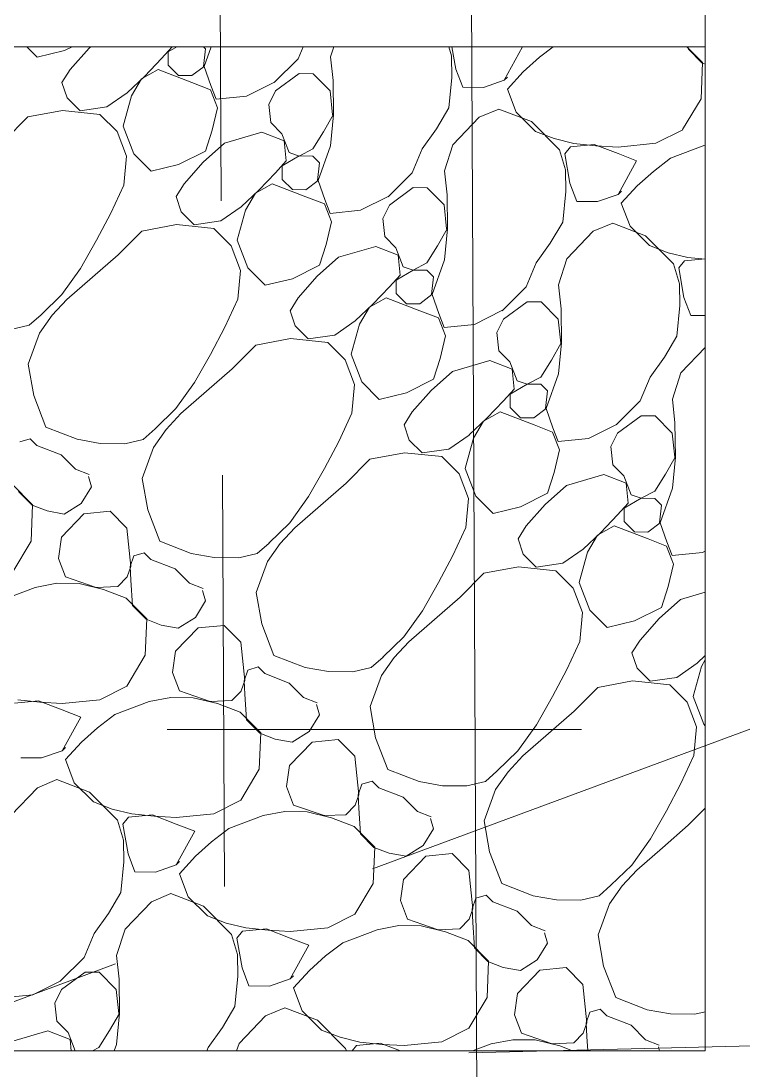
# Model space of a CAD drawing. Header units: feet. Extents: x 47819 to 50150, y 49272 to 50730.
# Drawn here: x 49611.56 to 49625.94, y 49848.41 to 49869.3 of the extents above; entities that cross this region are included whole.
import ezdxf

# ---------------------------------------------------------------- set-up
doc = ezdxf.new("R2010")
doc.units = ezdxf.units.FT
doc.header["$MEASUREMENT"] = 0
for name, pattern in [('DGN Style 2', [13.64237, 8.185422, -5.456948]), ('DGN Style 3', [19.099317, 13.64237, -5.456948]), ('HIDDEN', [0.375, 0.25, -0.125])]:
    doc.linetypes.add(name, pattern=pattern)
doc.layers.add('GRID', color=254, linetype='HIDDEN')
doc.layers.add('Level 22', color=1, linetype='Continuous', lineweight=0)
doc.layers.add('Level 30', color=1, linetype='Continuous', lineweight=0)

msp = doc.modelspace()

# ---------------------------------------------------------------- linework, layer by layer
at = {"layer": 'GRID', "color": 252, "linetype": 'HIDDEN', "lineweight": 0, "ltscale": 33}
msp.add_line((47857.222, 49855.203), (50111.542, 49855.203), dxfattribs=at)
at = {"layer": 'Level 22', "color": 35, "linetype": 'DGN Style 3', "lineweight": 0, "flags": 128}
msp.add_lwpolyline([(49717.951, 49896.075), (49713.397, 49895.245), (49711.992, 49894.938), (49710.62, 49894.535), (49709.279, 49894.036), (49707.97, 49893.441), (49703.748, 49891.339), (49702.838, 49890.899), (49701.919, 49890.481), (49700.991, 49890.085), (49700.052, 49889.71), (49681.052, 49882.377), (49677.513, 49880.892), (49674.078, 49879.208), (49670.748, 49877.325), (49667.522, 49875.245), (49657.157, 49868.123), (49654.897, 49866.671), (49652.561, 49865.367), (49650.148, 49864.21), (49647.659, 49863.201), (49608.718, 49848.792), (49608.125, 49848.558), (49607.542, 49848.303), (49606.969, 49848.024), (49606.408, 49847.722), (49604.59, 49846.699), (49604.201, 49846.478), (49603.815, 49846.253), (49603.431, 49846.025), (49603.048, 49845.793), (49600.293, 49844.104)], dxfattribs=at)
at = {"layer": 'Level 30', "color": 5, "linetype": 'DGN Style 2', "lineweight": 0}
msp.add_line((49616.426, 49688.373), (49615.436, 49888.375), dxfattribs=at)
at = {"layer": 'Level 30', "color": 5, "linetype": 'Continuous', "lineweight": 0}
for p, q in [((49621.417, 49690.332), (49620.436, 49888.4)), ((49625.186, 49888.375), (49625.186, 49868.789))]:
    msp.add_line(p, q, dxfattribs=at)
at = {"layer": 'Level 30', "color": 1, "linetype": 'Continuous', "lineweight": 0}
for p, q in [((49605.686, 49868.789), (49625.186, 49868.789)), ((49625.186, 49868.789), (49605.686, 49868.789)), ((49611.882, 49868.583), (49611.676, 49868.789)), ((49612.428, 49868.713), (49611.882, 49868.583)), ((49612.579, 49868.789), (49612.428, 49868.713)), ((49612.54, 49868.334), (49612.918, 49868.761)), ((49612.918, 49868.761), (49612.949, 49868.789)), ((49614.571, 49868.785), (49614.358, 49868.552)), ((49614.49, 49868.687), (49614.665, 49868.789)), ((49614.493, 49868.42), (49614.49, 49868.687)), ((49614.57, 49868.789), (49614.571, 49868.785)), ((49615.193, 49868.789), (49615.233, 49868.749)), ((49615.233, 49868.749), (49615.198, 49868.398)), ((49615.208, 49868.398), (49615.346, 49868.789)), ((49617.178, 49868.789), (49617.078, 49868.55)), ((49617.725, 49868.589), (49617.789, 49868.789)), ((49620.08, 49868.789), (49620.134, 49868.609)), ((49620.222, 49868.34), (49620.142, 49868.789)), ((49621.549, 49868.789), (49621.18, 49868.122)), ((49621.885, 49868.578), (49622.158, 49868.789)), ((49624.82, 49868.789), (49625.133, 49868.476)), ((49624.85, 49868.738), (49624.847, 49868.789)), ((49625.12, 49868.468), (49624.85, 49868.738)), ((49625.186, 49868.789), (49625.186, 49848.812)), ((49625.186, 49868.789), (49625.186, 49848.812)), ((49614.358, 49868.552), (49614.025, 49868.206)), ((49617.078, 49868.55), (49616.603, 49868.075)), ((49617.774, 49868.114), (49617.725, 49868.589)), ((49620.134, 49868.609), (49620.139, 49868.178)), ((49621.563, 49868.291), (49621.885, 49868.578)), ((49625.133, 49868.476), (49625.104, 49867.753)), ((49625.186, 49868.443), (49625.12, 49868.468)), ((49612.378, 49868.077), (49612.54, 49868.334)), ((49613.958, 49868.148), (49614.294, 49868.334)), ((49614.294, 49868.334), (49614.966, 49868.074)), ((49614.697, 49868.216), (49614.493, 49868.42)), ((49615.206, 49868.397), (49614.966, 49868.213)), ((49615.339, 49868.017), (49615.208, 49868.398)), ((49616.628, 49867.909), (49617.101, 49868.256)), ((49617.101, 49868.256), (49617.377, 49868.252)), ((49617.377, 49868.252), (49617.718, 49867.911)), ((49620.361, 49867.982), (49620.222, 49868.34)), ((49621.245, 49867.945), (49621.563, 49868.291)), ((49612.483, 49867.773), (49612.378, 49868.077)), ((49614.025, 49868.206), (49613.678, 49867.874)), ((49613.761, 49867.809), (49613.958, 49868.148)), ((49614.966, 49868.213), (49614.697, 49868.216)), ((49614.966, 49868.074), (49615.337, 49867.931)), ((49615.445, 49867.743), (49615.339, 49868.017)), ((49616.599, 49868.079), (49616.054, 49867.803)), ((49617.783, 49867.435), (49617.774, 49868.114)), ((49620.139, 49868.178), (49620.079, 49867.571)), ((49621.181, 49868.121), (49620.772, 49867.977)), ((49621.18, 49868.122), (49621.245, 49868.185)), ((49613.678, 49867.874), (49613.268, 49867.591)), ((49613.594, 49867.21), (49613.761, 49867.809)), ((49615.337, 49867.931), (49615.475, 49867.575)), ((49616.054, 49867.803), (49615.445, 49867.743)), ((49616.497, 49867.642), (49616.628, 49867.909)), ((49617.718, 49867.911), (49617.767, 49867.434)), ((49620.772, 49867.977), (49620.361, 49867.982)), ((49621.422, 49867.486), (49621.245, 49867.945)), ((49612.739, 49867.516), (49612.483, 49867.773)), ((49613.268, 49867.591), (49612.739, 49867.516)), ((49616.534, 49867.281), (49616.497, 49867.642)), ((49625.104, 49867.753), (49624.736, 49867.139)), ((49611.226, 49866.918), (49611.7, 49867.391)), ((49611.7, 49867.391), (49612.386, 49867.52)), ((49612.386, 49867.52), (49613.133, 49867.443)), ((49613.133, 49867.443), (49613.476, 49867.1)), ((49615.475, 49867.575), (49615.368, 49867.126)), ((49617.78, 49867.435), (49617.582, 49867.096)), ((49617.722, 49866.818), (49617.783, 49867.435)), ((49620.079, 49867.571), (49619.832, 49867.153)), ((49620.162, 49866.839), (49620.686, 49867.385)), ((49620.686, 49867.385), (49621.075, 49867.548)), ((49621.075, 49867.548), (49621.724, 49867.298)), ((49621.803, 49867.104), (49621.422, 49867.486)), ((49613.806, 49866.659), (49613.594, 49867.21)), ((49616.757, 49867.058), (49616.534, 49867.281)), ((49621.724, 49867.298), (49622.285, 49866.736)), ((49613.476, 49867.1), (49613.665, 49866.61)), ((49615.368, 49867.126), (49615.235, 49866.714)), ((49615.616, 49866.87), (49616.354, 49867.086)), ((49616.354, 49867.086), (49616.799, 49866.915)), ((49616.902, 49866.683), (49616.757, 49867.058)), ((49617.582, 49867.096), (49617.37, 49866.757)), ((49619.832, 49867.153), (49619.547, 49866.757)), ((49622.175, 49866.96), (49621.803, 49867.104)), ((49624.738, 49867.138), (49624.202, 49866.867)), ((49615.188, 49866.492), (49615.616, 49866.87)), ((49616.799, 49866.915), (49616.84, 49866.516)), ((49617.37, 49866.757), (49617.101, 49866.614)), ((49617.478, 49866.128), (49617.722, 49866.818)), ((49619.547, 49866.757), (49619.348, 49866.28)), ((49619.995, 49866.319), (49620.162, 49866.839)), ((49622.567, 49866.865), (49622.175, 49866.96)), ((49622.387, 49866.66), (49622.503, 49866.799)), ((49622.503, 49866.799), (49622.976, 49866.846)), ((49623.009, 49866.82), (49622.567, 49866.865)), ((49622.976, 49866.846), (49623.452, 49866.662)), ((49623.451, 49866.793), (49623.009, 49866.82)), ((49624.202, 49866.867), (49623.451, 49866.793)), ((49624.497, 49866.573), (49625.18, 49866.831)), ((49625.18, 49866.831), (49625.186, 49866.832)), ((49613.665, 49866.61), (49613.608, 49866.035)), ((49614.152, 49866.313), (49613.806, 49866.659)), ((49615.234, 49866.714), (49614.698, 49866.443)), ((49616.759, 49866.417), (49617.1, 49866.616)), ((49617.101, 49866.614), (49616.902, 49866.683)), ((49617.1, 49866.616), (49617.37, 49866.613)), ((49617.37, 49866.613), (49617.503, 49866.479)), ((49622.285, 49866.736), (49622.404, 49866.339)), ((49622.492, 49866.071), (49622.387, 49866.66)), ((49623.452, 49866.662), (49623.82, 49866.52)), ((49624.154, 49866.308), (49624.497, 49866.573)), ((49614.698, 49866.443), (49614.152, 49866.313)), ((49614.81, 49866.064), (49615.188, 49866.492)), ((49616.84, 49866.516), (49616.628, 49866.282)), ((49616.763, 49866.15), (49616.759, 49866.417)), ((49617.503, 49866.479), (49617.468, 49866.128)), ((49622.404, 49866.339), (49622.409, 49865.908)), ((49623.82, 49866.52), (49623.45, 49865.852)), ((49616.628, 49866.282), (49616.295, 49865.937)), ((49616.967, 49865.946), (49616.763, 49866.15)), ((49619.348, 49866.28), (49618.873, 49865.805)), ((49620.044, 49865.844), (49619.995, 49866.319)), ((49623.833, 49866.021), (49624.154, 49866.308)), ((49613.608, 49866.035), (49613.352, 49865.478)), ((49614.648, 49865.807), (49614.81, 49866.064)), ((49616.295, 49865.937), (49615.948, 49865.604)), ((49616.228, 49865.878), (49616.563, 49866.064)), ((49616.563, 49866.064), (49617.236, 49865.804)), ((49617.236, 49865.943), (49616.967, 49865.946)), ((49617.476, 49866.127), (49617.236, 49865.943)), ((49617.609, 49865.747), (49617.478, 49866.128)), ((49618.898, 49865.639), (49619.371, 49865.986)), ((49619.371, 49865.986), (49619.647, 49865.982)), ((49619.647, 49865.982), (49619.988, 49865.641)), ((49622.63, 49865.712), (49622.492, 49866.071)), ((49623.514, 49865.675), (49623.833, 49866.021)), ((49614.753, 49865.503), (49614.648, 49865.807)), ((49616.03, 49865.539), (49616.228, 49865.878)), ((49617.236, 49865.804), (49617.607, 49865.661)), ((49617.715, 49865.473), (49617.609, 49865.747)), ((49618.869, 49865.809), (49618.324, 49865.534)), ((49620.052, 49865.165), (49620.044, 49865.844)), ((49622.409, 49865.908), (49622.349, 49865.301)), ((49623.042, 49865.707), (49622.63, 49865.712)), ((49623.451, 49865.852), (49623.042, 49865.707)), ((49623.45, 49865.852), (49623.515, 49865.915)), ((49615.009, 49865.247), (49614.753, 49865.503)), ((49615.948, 49865.604), (49615.538, 49865.322)), ((49615.863, 49864.94), (49616.03, 49865.539)), ((49617.607, 49865.661), (49617.744, 49865.305)), ((49618.324, 49865.534), (49617.715, 49865.473)), ((49618.767, 49865.372), (49618.898, 49865.639)), ((49619.988, 49865.641), (49620.037, 49865.164)), ((49623.692, 49865.216), (49623.514, 49865.675)), ((49613.352, 49865.478), (49613.066, 49864.938)), ((49615.538, 49865.322), (49615.009, 49865.247)), ((49617.744, 49865.305), (49617.637, 49864.856)), ((49618.804, 49865.011), (49618.767, 49865.372)), ((49622.349, 49865.301), (49622.101, 49864.883)), ((49613.496, 49864.648), (49613.97, 49865.122)), ((49613.97, 49865.122), (49614.656, 49865.251)), ((49614.656, 49865.251), (49615.403, 49865.173)), ((49615.403, 49865.173), (49615.746, 49864.83)), ((49620.05, 49865.166), (49619.852, 49864.826)), ((49619.991, 49864.549), (49620.052, 49865.165)), ((49622.432, 49864.57), (49622.956, 49865.116)), ((49622.956, 49865.116), (49623.345, 49865.278)), ((49623.345, 49865.278), (49623.994, 49865.028)), ((49624.073, 49864.834), (49623.692, 49865.216)), ((49613.066, 49864.938), (49612.746, 49864.378)), ((49616.076, 49864.389), (49615.863, 49864.94)), ((49619.027, 49864.788), (49618.804, 49865.011)), ((49622.101, 49864.883), (49621.817, 49864.487)), ((49623.994, 49865.028), (49624.555, 49864.467)), ((49615.746, 49864.83), (49615.935, 49864.34)), ((49617.637, 49864.856), (49617.505, 49864.444)), ((49617.886, 49864.6), (49618.624, 49864.817)), ((49618.624, 49864.817), (49619.069, 49864.645)), ((49619.172, 49864.413), (49619.027, 49864.788)), ((49619.852, 49864.826), (49619.64, 49864.487)), ((49624.445, 49864.691), (49624.073, 49864.834)), ((49624.837, 49864.596), (49624.445, 49864.691)), ((49612.986, 49864.203), (49613.496, 49864.648)), ((49617.458, 49864.222), (49617.886, 49864.6)), ((49619.069, 49864.645), (49619.11, 49864.246)), ((49619.64, 49864.487), (49619.371, 49864.345)), ((49619.748, 49863.858), (49619.991, 49864.549)), ((49621.817, 49864.487), (49621.618, 49864.011)), ((49622.265, 49864.049), (49622.432, 49864.57)), ((49624.555, 49864.467), (49624.673, 49864.069)), ((49624.657, 49864.39), (49624.773, 49864.529)), ((49624.773, 49864.529), (49625.186, 49864.57)), ((49625.186, 49864.56), (49624.837, 49864.596)), ((49612.746, 49864.378), (49612.378, 49863.857)), ((49615.935, 49864.34), (49615.878, 49863.766)), ((49616.422, 49864.043), (49616.076, 49864.389)), ((49617.504, 49864.444), (49616.968, 49864.173)), ((49619.029, 49864.147), (49619.37, 49864.346)), ((49619.371, 49864.345), (49619.172, 49864.413)), ((49619.37, 49864.346), (49619.639, 49864.343)), ((49619.639, 49864.343), (49619.773, 49864.209)), ((49624.762, 49863.801), (49624.657, 49864.39)), ((49612.476, 49863.759), (49612.986, 49864.203)), ((49616.968, 49864.173), (49616.422, 49864.043)), ((49617.079, 49863.794), (49617.458, 49864.222)), ((49619.11, 49864.246), (49618.897, 49864.013)), ((49619.033, 49863.88), (49619.029, 49864.147)), ((49619.773, 49864.209), (49619.738, 49863.858)), ((49622.314, 49863.575), (49622.265, 49864.049)), ((49624.673, 49864.069), (49624.679, 49863.638)), ((49612.378, 49863.857), (49611.96, 49863.455)), ((49618.897, 49864.013), (49618.564, 49863.667)), ((49619.236, 49863.676), (49619.033, 49863.88)), ((49619.745, 49863.857), (49619.506, 49863.673)), ((49619.879, 49863.478), (49619.748, 49863.858)), ((49621.618, 49864.011), (49621.142, 49863.535)), ((49612.181, 49863.445), (49612.476, 49863.759)), ((49615.878, 49863.766), (49615.621, 49863.208)), ((49616.918, 49863.537), (49617.079, 49863.794)), ((49618.564, 49863.667), (49618.218, 49863.334)), ((49618.498, 49863.608), (49618.833, 49863.794)), ((49618.833, 49863.794), (49619.506, 49863.535)), ((49619.506, 49863.673), (49619.236, 49863.676)), ((49621.168, 49863.369), (49621.641, 49863.716)), ((49621.641, 49863.716), (49621.916, 49863.713)), ((49621.916, 49863.713), (49622.258, 49863.371)), ((49624.679, 49863.638), (49624.619, 49863.031)), ((49624.9, 49863.443), (49624.762, 49863.801)), ((49611.96, 49863.454), (49611.727, 49863.247)), ((49611.93, 49863.087), (49612.181, 49863.445)), ((49617.023, 49863.233), (49616.918, 49863.537)), ((49618.3, 49863.269), (49618.498, 49863.608)), ((49619.506, 49863.535), (49619.877, 49863.392)), ((49619.985, 49863.204), (49619.879, 49863.478)), ((49621.138, 49863.539), (49620.594, 49863.264)), ((49622.322, 49862.896), (49622.314, 49863.575)), ((49625.186, 49863.439), (49624.9, 49863.443)), ((49611.727, 49863.247), (49611.36, 49863.16)), ((49615.621, 49863.208), (49615.336, 49862.668)), ((49617.279, 49862.977), (49617.023, 49863.233)), ((49618.218, 49863.334), (49617.808, 49863.052)), ((49618.133, 49862.67), (49618.3, 49863.269)), ((49619.877, 49863.392), (49620.014, 49863.035)), ((49620.594, 49863.264), (49619.985, 49863.204)), ((49621.037, 49863.102), (49621.168, 49863.369)), ((49622.258, 49863.371), (49622.307, 49862.894)), ((49611.703, 49862.47), (49611.93, 49863.087)), ((49617.808, 49863.052), (49617.279, 49862.977)), ((49620.014, 49863.035), (49619.907, 49862.587)), ((49621.074, 49862.741), (49621.037, 49863.102)), ((49624.619, 49863.031), (49624.371, 49862.613)), ((49615.766, 49862.378), (49616.24, 49862.852)), ((49616.24, 49862.852), (49616.925, 49862.981)), ((49616.925, 49862.981), (49617.672, 49862.904)), ((49617.672, 49862.904), (49618.016, 49862.56)), ((49622.319, 49862.896), (49622.122, 49862.556)), ((49622.261, 49862.279), (49622.322, 49862.896)), ((49624.702, 49862.3), (49625.186, 49862.804)), ((49615.336, 49862.668), (49615.016, 49862.108)), ((49618.346, 49862.119), (49618.133, 49862.67)), ((49619.907, 49862.587), (49619.774, 49862.174)), ((49621.297, 49862.519), (49621.074, 49862.741)), ((49624.371, 49862.613), (49624.087, 49862.217)), ((49611.814, 49861.848), (49611.703, 49862.47)), ((49615.256, 49861.933), (49615.766, 49862.378)), ((49618.016, 49862.56), (49618.205, 49862.07)), ((49620.155, 49862.33), (49620.894, 49862.547)), ((49620.894, 49862.547), (49621.339, 49862.375)), ((49621.442, 49862.143), (49621.297, 49862.519)), ((49621.339, 49862.375), (49621.38, 49861.976)), ((49622.122, 49862.556), (49621.909, 49862.217)), ((49619.774, 49862.175), (49619.238, 49861.903)), ((49619.728, 49861.952), (49620.155, 49862.33)), ((49621.909, 49862.217), (49621.641, 49862.075)), ((49622.018, 49861.589), (49622.261, 49862.279)), ((49624.087, 49862.217), (49623.888, 49861.741)), ((49624.534, 49861.78), (49624.702, 49862.3)), ((49615.016, 49862.108), (49614.647, 49861.588)), ((49618.205, 49862.07), (49618.148, 49861.496)), ((49618.691, 49861.773), (49618.346, 49862.119)), ((49619.349, 49861.524), (49619.728, 49861.952)), ((49621.38, 49861.976), (49621.167, 49861.743)), ((49621.299, 49861.878), (49621.64, 49862.076)), ((49621.641, 49862.075), (49621.442, 49862.143)), ((49621.64, 49862.076), (49621.909, 49862.073)), ((49621.909, 49862.073), (49622.043, 49861.94)), ((49612.056, 49861.219), (49611.814, 49861.848)), ((49614.746, 49861.489), (49615.256, 49861.933)), ((49619.238, 49861.903), (49618.691, 49861.773)), ((49621.167, 49861.743), (49620.834, 49861.397)), ((49621.302, 49861.61), (49621.299, 49861.878)), ((49622.043, 49861.94), (49622.008, 49861.588)), ((49624.583, 49861.305), (49624.534, 49861.78)), ((49614.647, 49861.588), (49614.23, 49861.185)), ((49621.506, 49861.407), (49621.302, 49861.61)), ((49622.015, 49861.588), (49621.775, 49861.403)), ((49622.149, 49861.208), (49622.018, 49861.589)), ((49623.888, 49861.741), (49623.412, 49861.265)), ((49614.451, 49861.175), (49614.746, 49861.489)), ((49618.148, 49861.496), (49617.891, 49860.938)), ((49619.188, 49861.267), (49619.349, 49861.524)), ((49620.834, 49861.397), (49620.488, 49861.065)), ((49620.57, 49861), (49620.768, 49861.339)), ((49620.768, 49861.339), (49621.103, 49861.524)), ((49621.103, 49861.524), (49621.776, 49861.265)), ((49621.775, 49861.403), (49621.506, 49861.407)), ((49623.438, 49861.099), (49623.91, 49861.446)), ((49623.91, 49861.446), (49624.186, 49861.443)), ((49624.186, 49861.443), (49624.527, 49861.102)), ((49612.681, 49860.978), (49612.056, 49861.219)), ((49614.23, 49861.185), (49613.997, 49860.977)), ((49614.2, 49860.818), (49614.451, 49861.175)), ((49619.292, 49860.963), (49619.188, 49861.267)), ((49621.776, 49861.265), (49622.147, 49861.122)), ((49622.147, 49861.122), (49622.284, 49860.766)), ((49622.255, 49860.934), (49622.149, 49861.208)), ((49623.408, 49861.269), (49622.864, 49860.994)), ((49624.592, 49860.626), (49624.583, 49861.305)), ((49611.539, 49860.928), (49611.746, 49860.988)), ((49611.746, 49860.988), (49611.879, 49860.856)), ((49613.141, 49860.896), (49612.681, 49860.978)), ((49613.997, 49860.977), (49613.63, 49860.89)), ((49617.891, 49860.938), (49617.605, 49860.398)), ((49619.549, 49860.707), (49619.292, 49860.963)), ((49620.488, 49861.064), (49620.078, 49860.782)), ((49620.403, 49860.4), (49620.57, 49861)), ((49622.864, 49860.994), (49622.255, 49860.934)), ((49623.307, 49860.832), (49623.438, 49861.099)), ((49624.527, 49861.102), (49624.577, 49860.625)), ((49611.879, 49860.856), (49612.361, 49860.67)), ((49613.63, 49860.89), (49613.141, 49860.896)), ((49613.972, 49860.2), (49614.2, 49860.818)), ((49618.51, 49860.582), (49619.195, 49860.711)), ((49619.195, 49860.711), (49619.942, 49860.634)), ((49620.078, 49860.782), (49619.549, 49860.707)), ((49622.284, 49860.766), (49622.177, 49860.317)), ((49623.344, 49860.472), (49623.307, 49860.832)), ((49612.361, 49860.67), (49612.648, 49860.383)), ((49618.036, 49860.108), (49618.51, 49860.582)), ((49619.942, 49860.634), (49620.286, 49860.29)), ((49624.589, 49860.626), (49624.391, 49860.287)), ((49624.531, 49860.009), (49624.592, 49860.626)), ((49612.648, 49860.383), (49612.922, 49860.277)), ((49617.605, 49860.398), (49617.286, 49859.839)), ((49620.286, 49860.29), (49620.475, 49859.8)), ((49620.615, 49859.849), (49620.403, 49860.4)), ((49622.177, 49860.317), (49622.044, 49859.905)), ((49623.567, 49860.249), (49623.344, 49860.472)), ((49624.391, 49860.287), (49624.179, 49859.947)), ((49611.384, 49860.087), (49611.794, 49859.677)), ((49612.905, 49860.241), (49612.966, 49860.036)), ((49614.084, 49859.578), (49613.972, 49860.2)), ((49617.526, 49859.663), (49618.036, 49860.108)), ((49622.425, 49860.061), (49623.164, 49860.277)), ((49623.164, 49860.277), (49623.609, 49860.105)), ((49623.711, 49859.874), (49623.567, 49860.249)), ((49623.609, 49860.105), (49623.65, 49859.706)), ((49611.781, 49859.669), (49611.511, 49859.939)), ((49612.966, 49860.036), (49612.763, 49859.704)), ((49622.044, 49859.905), (49621.507, 49859.634)), ((49621.997, 49859.682), (49622.425, 49860.061)), ((49623.911, 49859.805), (49623.711, 49859.874)), ((49624.179, 49859.947), (49623.911, 49859.805)), ((49624.288, 49859.319), (49624.531, 49860.009)), ((49611.794, 49859.677), (49611.765, 49858.953)), ((49612.083, 49859.553), (49611.781, 49859.669)), ((49612.763, 49859.704), (49612.424, 49859.492)), ((49617.286, 49859.839), (49616.917, 49859.318)), ((49617.016, 49859.219), (49617.526, 49859.663)), ((49620.475, 49859.8), (49620.418, 49859.226)), ((49620.961, 49859.503), (49620.615, 49859.849)), ((49621.619, 49859.254), (49621.997, 49859.682)), ((49623.65, 49859.706), (49623.437, 49859.473)), ((49623.569, 49859.608), (49623.91, 49859.806)), ((49623.91, 49859.806), (49624.179, 49859.803)), ((49624.179, 49859.803), (49624.312, 49859.67)), ((49624.312, 49859.67), (49624.278, 49859.319)), ((49612.424, 49859.492), (49612.083, 49859.553)), ((49612.368, 49859.031), (49612.816, 49859.496)), ((49612.816, 49859.496), (49613.336, 49859.547)), ((49613.336, 49859.547), (49613.671, 49859.212)), ((49614.326, 49858.95), (49614.084, 49859.578)), ((49621.507, 49859.634), (49620.961, 49859.503)), ((49623.437, 49859.473), (49623.104, 49859.127)), ((49623.572, 49859.34), (49623.569, 49859.608)), ((49616.917, 49859.318), (49616.499, 49858.915)), ((49621.458, 49858.998), (49621.619, 49859.254)), ((49623.037, 49859.069), (49623.373, 49859.254)), ((49623.373, 49859.254), (49624.046, 49858.995)), ((49623.776, 49859.137), (49623.572, 49859.34)), ((49624.285, 49859.318), (49624.045, 49859.133)), ((49624.419, 49858.938), (49624.288, 49859.319)), ((49612.309, 49858.61), (49612.368, 49859.031)), ((49613.671, 49859.212), (49613.75, 49858.446)), ((49616.72, 49858.905), (49617.016, 49859.219)), ((49620.418, 49859.226), (49620.161, 49858.669)), ((49623.104, 49859.127), (49622.758, 49858.795)), ((49622.84, 49858.73), (49623.037, 49859.069)), ((49624.045, 49859.133), (49623.776, 49859.137)), ((49611.765, 49858.953), (49611.398, 49858.34)), ((49614.951, 49858.709), (49614.326, 49858.95)), ((49616.5, 49858.915), (49616.267, 49858.708)), ((49616.47, 49858.548), (49616.72, 49858.905)), ((49621.562, 49858.694), (49621.458, 49858.998)), ((49624.046, 49858.995), (49624.416, 49858.852)), ((49624.416, 49858.852), (49624.554, 49858.496)), ((49624.524, 49858.664), (49624.419, 49858.938)), ((49612.451, 49858.242), (49612.309, 49858.61)), ((49613.734, 49858.445), (49613.809, 49858.658)), ((49613.809, 49858.658), (49614.016, 49858.718)), ((49614.016, 49858.718), (49614.148, 49858.586)), ((49615.411, 49858.626), (49614.951, 49858.709)), ((49615.9, 49858.62), (49615.411, 49858.626)), ((49616.267, 49858.708), (49615.9, 49858.62)), ((49620.161, 49858.669), (49619.875, 49858.129)), ((49621.819, 49858.437), (49621.562, 49858.694)), ((49622.758, 49858.795), (49622.347, 49858.512)), ((49622.673, 49858.13), (49622.84, 49858.73)), ((49625.134, 49858.724), (49624.524, 49858.664)), ((49625.186, 49858.751), (49625.134, 49858.724)), ((49613.75, 49858.446), (49613.674, 49858.241)), ((49613.75, 49858.177), (49613.734, 49858.445)), ((49614.148, 49858.586), (49614.631, 49858.4)), ((49614.631, 49858.4), (49614.918, 49858.113)), ((49616.242, 49857.931), (49616.47, 49858.548)), ((49620.779, 49858.312), (49621.465, 49858.441)), ((49621.465, 49858.441), (49622.212, 49858.364)), ((49622.347, 49858.512), (49621.819, 49858.437)), ((49624.554, 49858.496), (49624.447, 49858.047)), ((49613.061, 49858.032), (49612.451, 49858.242)), ((49613.676, 49858.24), (49613.492, 49858.049)), ((49620.306, 49857.838), (49620.779, 49858.312)), ((49622.212, 49858.364), (49622.556, 49858.02)), ((49611.158, 49857.774), (49611.841, 49858.032)), ((49611.841, 49858.032), (49612.272, 49858.113)), ((49612.272, 49858.113), (49612.721, 49858.107)), ((49612.721, 49858.107), (49613.207, 49857.989)), ((49613.492, 49858.049), (49613.061, 49858.032)), ((49613.207, 49857.989), (49613.654, 49857.817)), ((49613.781, 49857.669), (49613.75, 49858.177)), ((49614.918, 49858.113), (49615.191, 49858.007)), ((49619.875, 49858.129), (49619.556, 49857.569)), ((49622.556, 49858.02), (49622.744, 49857.531)), ((49622.885, 49857.579), (49622.673, 49858.13)), ((49624.447, 49858.047), (49624.314, 49857.635)), ((49613.654, 49857.817), (49614.064, 49857.407)), ((49615.175, 49857.972), (49615.236, 49857.766)), ((49616.354, 49857.308), (49616.242, 49857.931)), ((49619.796, 49857.394), (49620.306, 49857.838)), ((49624.267, 49857.412), (49624.695, 49857.791)), ((49624.695, 49857.791), (49625.186, 49857.934)), ((49614.051, 49857.399), (49613.781, 49857.669)), ((49615.236, 49857.766), (49615.033, 49857.435)), ((49619.556, 49857.569), (49619.187, 49857.048)), ((49623.231, 49857.234), (49622.885, 49857.579)), ((49624.313, 49857.635), (49623.777, 49857.364)), ((49614.064, 49857.407), (49614.035, 49856.684)), ((49614.353, 49857.283), (49614.051, 49857.399)), ((49615.033, 49857.435), (49614.694, 49857.222)), ((49619.286, 49856.949), (49619.796, 49857.394)), ((49622.744, 49857.531), (49622.688, 49856.956)), ((49623.777, 49857.364), (49623.231, 49857.234)), ((49623.889, 49856.985), (49624.267, 49857.412)), ((49614.694, 49857.222), (49614.353, 49857.283)), ((49614.638, 49856.761), (49615.086, 49857.226)), ((49615.086, 49857.226), (49615.606, 49857.277)), ((49615.606, 49857.277), (49615.941, 49856.942)), ((49616.596, 49856.68), (49616.354, 49857.308)), ((49615.941, 49856.942), (49616.02, 49856.177)), ((49619.187, 49857.048), (49618.769, 49856.646)), ((49618.99, 49856.636), (49619.286, 49856.949)), ((49622.688, 49856.956), (49622.431, 49856.399)), ((49623.727, 49856.728), (49623.889, 49856.985)), ((49614.579, 49856.34), (49614.638, 49856.761)), ((49614.035, 49856.684), (49613.667, 49856.07)), ((49617.221, 49856.439), (49616.596, 49856.68)), ((49618.77, 49856.645), (49618.537, 49856.438)), ((49618.74, 49856.278), (49618.99, 49856.636)), ((49623.832, 49856.424), (49623.727, 49856.728)), ((49625.028, 49856.525), (49624.617, 49856.242)), ((49625.186, 49856.677), (49625.027, 49856.525)), ((49625.11, 49856.46), (49625.186, 49856.59)), ((49614.72, 49855.972), (49614.579, 49856.34)), ((49616.004, 49856.175), (49616.079, 49856.388)), ((49616.079, 49856.388), (49616.286, 49856.449)), ((49616.286, 49856.449), (49616.418, 49856.316)), ((49616.418, 49856.316), (49616.9, 49856.13)), ((49617.681, 49856.357), (49617.221, 49856.439)), ((49618.17, 49856.35), (49617.681, 49856.357)), ((49618.537, 49856.438), (49618.17, 49856.35)), ((49622.431, 49856.399), (49622.145, 49855.859)), ((49624.089, 49856.167), (49623.832, 49856.424)), ((49624.943, 49855.861), (49625.11, 49856.46)), ((49616.02, 49856.177), (49615.944, 49855.971)), ((49616.02, 49855.908), (49616.004, 49856.175)), ((49616.9, 49856.13), (49617.187, 49855.843)), ((49618.512, 49855.661), (49618.74, 49856.278)), ((49623.049, 49856.042), (49623.735, 49856.171)), ((49623.735, 49856.171), (49624.482, 49856.094)), ((49624.617, 49856.242), (49624.089, 49856.167)), ((49613.669, 49856.069), (49613.132, 49855.798)), ((49615.33, 49855.762), (49614.72, 49855.972)), ((49615.945, 49855.97), (49615.761, 49855.779)), ((49616.05, 49855.399), (49616.02, 49855.908)), ((49622.575, 49855.568), (49623.049, 49856.042)), ((49624.482, 49856.094), (49624.825, 49855.751)), ((49611.434, 49855.73), (49611.907, 49855.777)), ((49611.94, 49855.751), (49611.498, 49855.796)), ((49611.907, 49855.777), (49612.383, 49855.593)), ((49612.382, 49855.724), (49611.94, 49855.751)), ((49613.132, 49855.798), (49612.382, 49855.724)), ((49613.428, 49855.504), (49614.111, 49855.762)), ((49614.111, 49855.762), (49614.542, 49855.843)), ((49614.542, 49855.843), (49614.991, 49855.838)), ((49614.991, 49855.838), (49615.477, 49855.72)), ((49615.761, 49855.779), (49615.33, 49855.762)), ((49615.477, 49855.72), (49615.923, 49855.547)), ((49617.187, 49855.843), (49617.461, 49855.737)), ((49617.445, 49855.702), (49617.506, 49855.496)), ((49622.145, 49855.859), (49621.825, 49855.299)), ((49624.825, 49855.751), (49625.014, 49855.261)), ((49625.155, 49855.31), (49624.943, 49855.861)), ((49612.383, 49855.593), (49612.751, 49855.451)), ((49613.085, 49855.239), (49613.428, 49855.504)), ((49615.923, 49855.547), (49616.334, 49855.137)), ((49617.506, 49855.496), (49617.302, 49855.165)), ((49618.623, 49855.038), (49618.512, 49855.661)), ((49622.065, 49855.124), (49622.575, 49855.568)), ((49612.751, 49855.451), (49612.381, 49854.783)), ((49616.32, 49855.129), (49616.05, 49855.399)), ((49621.825, 49855.299), (49621.457, 49854.778)), ((49625.186, 49855.279), (49625.155, 49855.31)), ((49612.764, 49854.952), (49613.085, 49855.239)), ((49616.334, 49855.137), (49616.305, 49854.414)), ((49616.622, 49855.013), (49616.32, 49855.129)), ((49617.302, 49855.165), (49616.964, 49854.952)), ((49621.556, 49854.679), (49622.065, 49855.124)), ((49625.014, 49855.261), (49624.957, 49854.686)), ((49612.445, 49854.606), (49612.764, 49854.952)), ((49616.964, 49854.952), (49616.622, 49855.013)), ((49616.908, 49854.492), (49617.356, 49854.956)), ((49617.356, 49854.956), (49617.875, 49855.007)), ((49617.875, 49855.007), (49618.211, 49854.672)), ((49618.866, 49854.41), (49618.623, 49855.038)), ((49611.973, 49854.638), (49611.561, 49854.643)), ((49612.382, 49854.782), (49611.973, 49854.638)), ((49612.381, 49854.783), (49612.446, 49854.846)), ((49618.211, 49854.672), (49618.29, 49853.907)), ((49621.457, 49854.778), (49621.039, 49854.376)), ((49621.26, 49854.366), (49621.556, 49854.679)), ((49624.957, 49854.686), (49624.701, 49854.129)), ((49612.623, 49854.147), (49612.445, 49854.606)), ((49616.848, 49854.07), (49616.908, 49854.492)), ((49616.305, 49854.414), (49615.937, 49853.8)), ((49619.491, 49854.169), (49618.866, 49854.41)), ((49621.039, 49854.375), (49620.807, 49854.168)), ((49621.009, 49854.008), (49621.26, 49854.366)), ((49611.363, 49853.5), (49611.887, 49854.047)), ((49611.887, 49854.047), (49612.276, 49854.209)), ((49612.276, 49854.209), (49612.925, 49853.959)), ((49613.004, 49853.765), (49612.623, 49854.147)), ((49616.99, 49853.702), (49616.848, 49854.07)), ((49618.274, 49853.905), (49618.349, 49854.118)), ((49618.349, 49854.118), (49618.556, 49854.179)), ((49618.556, 49854.179), (49618.688, 49854.046)), ((49618.688, 49854.046), (49619.17, 49853.86)), ((49619.951, 49854.087), (49619.491, 49854.169)), ((49620.44, 49854.081), (49619.951, 49854.087)), ((49620.807, 49854.168), (49620.44, 49854.081)), ((49624.701, 49854.129), (49624.415, 49853.589)), ((49612.925, 49853.959), (49613.486, 49853.398)), ((49618.29, 49853.907), (49618.214, 49853.701)), ((49618.29, 49853.638), (49618.274, 49853.905)), ((49619.17, 49853.86), (49619.457, 49853.573)), ((49620.782, 49853.391), (49621.009, 49854.008)), ((49613.376, 49853.621), (49613.004, 49853.765)), ((49613.768, 49853.526), (49613.376, 49853.621)), ((49615.938, 49853.8), (49615.402, 49853.528)), ((49617.6, 49853.492), (49616.99, 49853.702)), ((49618.215, 49853.701), (49618.031, 49853.51)), ((49618.32, 49853.13), (49618.29, 49853.638)), ((49624.845, 49853.299), (49625.186, 49853.639)), ((49613.486, 49853.398), (49613.604, 49853)), ((49613.588, 49853.321), (49613.704, 49853.46)), ((49613.704, 49853.46), (49614.177, 49853.507)), ((49614.21, 49853.481), (49613.768, 49853.526)), ((49614.177, 49853.507), (49614.653, 49853.323)), ((49614.652, 49853.454), (49614.21, 49853.481)), ((49615.402, 49853.528), (49614.652, 49853.454)), ((49615.698, 49853.234), (49616.381, 49853.492)), ((49616.381, 49853.492), (49616.812, 49853.573)), ((49616.812, 49853.573), (49617.261, 49853.568)), ((49617.261, 49853.568), (49617.747, 49853.45)), ((49618.031, 49853.51), (49617.6, 49853.492)), ((49617.747, 49853.45), (49618.193, 49853.278)), ((49619.457, 49853.573), (49619.731, 49853.468)), ((49619.714, 49853.432), (49619.776, 49853.226)), ((49620.893, 49852.769), (49620.782, 49853.391)), ((49624.415, 49853.589), (49624.095, 49853.029)), ((49613.693, 49852.732), (49613.588, 49853.321)), ((49615.021, 49853.182), (49614.65, 49852.513)), ((49614.653, 49853.323), (49615.021, 49853.182)), ((49615.355, 49852.969), (49615.698, 49853.234)), ((49618.193, 49853.278), (49618.604, 49852.867)), ((49619.776, 49853.226), (49619.572, 49852.895)), ((49624.335, 49852.854), (49624.845, 49853.299)), ((49613.604, 49853), (49613.61, 49852.569)), ((49615.034, 49852.682), (49615.355, 49852.969)), ((49618.59, 49852.86), (49618.32, 49853.13)), ((49624.095, 49853.029), (49623.727, 49852.508)), ((49618.604, 49852.867), (49618.574, 49852.144)), ((49618.892, 49852.743), (49618.59, 49852.86)), ((49619.572, 49852.895), (49619.234, 49852.682)), ((49621.136, 49852.14), (49620.893, 49852.769)), ((49623.825, 49852.409), (49624.335, 49852.854)), ((49613.61, 49852.569), (49613.55, 49851.962)), ((49613.831, 49852.373), (49613.693, 49852.732)), ((49614.65, 49852.513), (49614.715, 49852.576)), ((49614.715, 49852.336), (49615.034, 49852.682)), ((49619.234, 49852.682), (49618.892, 49852.743)), ((49619.178, 49852.222), (49619.625, 49852.686)), ((49619.625, 49852.686), (49620.145, 49852.738)), ((49620.145, 49852.738), (49620.481, 49852.402)), ((49614.242, 49852.368), (49613.831, 49852.373)), ((49614.651, 49852.513), (49614.242, 49852.368)), ((49620.481, 49852.402), (49620.56, 49851.637)), ((49623.727, 49852.508), (49623.309, 49852.106)), ((49623.53, 49852.096), (49623.825, 49852.409)), ((49614.892, 49851.877), (49614.715, 49852.336)), ((49618.574, 49852.144), (49618.207, 49851.531)), ((49619.118, 49851.8), (49619.178, 49852.222)), ((49621.761, 49851.899), (49621.136, 49852.14)), ((49613.55, 49851.962), (49613.302, 49851.544)), ((49614.157, 49851.777), (49614.546, 49851.939)), ((49614.546, 49851.939), (49615.195, 49851.689)), ((49623.309, 49852.105), (49623.076, 49851.898)), ((49623.279, 49851.738), (49623.53, 49852.096)), ((49613.633, 49851.231), (49614.157, 49851.777)), ((49615.274, 49851.495), (49614.892, 49851.877)), ((49619.26, 49851.433), (49619.118, 49851.8)), ((49620.543, 49851.636), (49620.618, 49851.848)), ((49620.618, 49851.848), (49620.825, 49851.909)), ((49620.825, 49851.909), (49620.958, 49851.776)), ((49620.958, 49851.776), (49621.44, 49851.59)), ((49622.221, 49851.817), (49621.761, 49851.899)), ((49622.709, 49851.811), (49622.221, 49851.817)), ((49623.076, 49851.898), (49622.709, 49851.811)), ((49623.052, 49851.121), (49623.279, 49851.738)), ((49613.302, 49851.544), (49613.018, 49851.148)), ((49615.195, 49851.689), (49615.756, 49851.128)), ((49618.208, 49851.53), (49617.672, 49851.259)), ((49620.56, 49851.637), (49620.484, 49851.431)), ((49620.559, 49851.368), (49620.543, 49851.636)), ((49621.44, 49851.59), (49621.727, 49851.303)), ((49615.646, 49851.352), (49615.274, 49851.495)), ((49616.038, 49851.257), (49615.646, 49851.352)), ((49618.651, 49851.222), (49619.082, 49851.304)), ((49619.082, 49851.304), (49619.531, 49851.298)), ((49619.87, 49851.222), (49619.26, 49851.433)), ((49619.531, 49851.298), (49620.017, 49851.18)), ((49620.485, 49851.431), (49620.301, 49851.24)), ((49620.59, 49850.86), (49620.559, 49851.368)), ((49621.727, 49851.303), (49622.001, 49851.198)), ((49613.018, 49851.148), (49612.819, 49850.672)), ((49613.465, 49850.711), (49613.633, 49851.231)), ((49615.756, 49851.128), (49615.874, 49850.73)), ((49615.858, 49851.051), (49615.974, 49851.19)), ((49615.974, 49851.19), (49616.447, 49851.237)), ((49616.48, 49851.211), (49616.038, 49851.257)), ((49616.447, 49851.237), (49616.923, 49851.053)), ((49616.922, 49851.184), (49616.48, 49851.211)), ((49617.672, 49851.259), (49616.922, 49851.184)), ((49617.968, 49850.964), (49618.651, 49851.222)), ((49620.301, 49851.24), (49619.87, 49851.222)), ((49620.017, 49851.18), (49620.463, 49851.008)), ((49621.984, 49851.162), (49622.045, 49850.956)), ((49623.163, 49850.499), (49623.052, 49851.121)), ((49615.963, 49850.462), (49615.858, 49851.051)), ((49617.29, 49850.912), (49616.92, 49850.243)), ((49616.923, 49851.053), (49617.29, 49850.912)), ((49617.625, 49850.699), (49617.968, 49850.964)), ((49620.463, 49851.008), (49620.873, 49850.598)), ((49622.045, 49850.956), (49621.842, 49850.625)), ((49612.819, 49850.672), (49612.343, 49850.196)), ((49613.514, 49850.236), (49613.465, 49850.711)), ((49615.874, 49850.73), (49615.879, 49850.299)), ((49617.304, 49850.412), (49617.625, 49850.699)), ((49620.86, 49850.59), (49620.59, 49850.86)), ((49616.101, 49850.104), (49615.963, 49850.462)), ((49620.873, 49850.598), (49620.844, 49849.874)), ((49621.162, 49850.473), (49620.86, 49850.59)), ((49621.504, 49850.412), (49621.162, 49850.473)), ((49621.842, 49850.625), (49621.504, 49850.412)), ((49621.895, 49850.416), (49622.415, 49850.468)), ((49622.415, 49850.468), (49622.75, 49850.132)), ((49623.405, 49849.87), (49623.163, 49850.499)), ((49612.368, 49850.03), (49612.841, 49850.377)), ((49612.841, 49850.377), (49613.117, 49850.374)), ((49613.117, 49850.374), (49613.458, 49850.033)), ((49615.879, 49850.299), (49615.82, 49849.692)), ((49616.92, 49850.243), (49616.985, 49850.306)), ((49616.985, 49850.066), (49617.304, 49850.412)), ((49621.448, 49849.952), (49621.895, 49850.416)), ((49612.339, 49850.2), (49611.795, 49849.925)), ((49613.523, 49849.557), (49613.514, 49850.236)), ((49616.512, 49850.099), (49616.101, 49850.104)), ((49616.921, 49850.243), (49616.512, 49850.099)), ((49617.162, 49849.607), (49616.985, 49850.066)), ((49622.75, 49850.132), (49622.83, 49849.367)), ((49611.795, 49849.925), (49611.185, 49849.865)), ((49612.238, 49849.763), (49612.368, 49850.03)), ((49613.458, 49850.033), (49613.508, 49849.555)), ((49620.844, 49849.874), (49620.477, 49849.261)), ((49621.388, 49849.53), (49621.448, 49849.952)), ((49624.03, 49849.629), (49623.405, 49849.87)), ((49612.275, 49849.403), (49612.238, 49849.763)), ((49615.82, 49849.692), (49615.572, 49849.274)), ((49616.427, 49849.507), (49616.815, 49849.669)), ((49616.815, 49849.669), (49617.465, 49849.419)), ((49622.888, 49849.579), (49623.095, 49849.639)), ((49623.095, 49849.639), (49623.228, 49849.507)), ((49624.491, 49849.547), (49624.03, 49849.629)), ((49613.52, 49849.557), (49613.322, 49849.217)), ((49613.462, 49848.94), (49613.523, 49849.557)), ((49615.903, 49848.961), (49616.427, 49849.507)), ((49617.544, 49849.225), (49617.162, 49849.607)), ((49617.465, 49849.419), (49618.026, 49848.858)), ((49621.53, 49849.163), (49621.388, 49849.53)), ((49622.813, 49849.366), (49622.888, 49849.579)), ((49623.228, 49849.507), (49623.71, 49849.321)), ((49624.979, 49849.541), (49624.491, 49849.547)), ((49625.186, 49849.59), (49624.979, 49849.541)), ((49612.498, 49849.18), (49612.275, 49849.403)), ((49613.322, 49849.217), (49613.11, 49848.878)), ((49615.572, 49849.274), (49615.288, 49848.878)), ((49617.916, 49849.082), (49617.544, 49849.225)), ((49620.478, 49849.26), (49619.942, 49848.989)), ((49620.476, 49848.775), (49640.297, 49849.251)), ((49622.83, 49849.367), (49622.754, 49849.161)), ((49622.829, 49849.098), (49622.813, 49849.366)), ((49623.71, 49849.321), (49623.997, 49849.034)), ((49611.356, 49848.991), (49612.095, 49849.208)), ((49612.095, 49849.208), (49612.54, 49849.036)), ((49612.639, 49848.812), (49612.498, 49849.18)), ((49612.54, 49849.036), (49612.563, 49848.812)), ((49618.307, 49848.987), (49617.916, 49849.082)), ((49620.92, 49848.953), (49621.352, 49849.034)), ((49621.352, 49849.034), (49621.8, 49849.028)), ((49622.14, 49848.953), (49621.53, 49849.163)), ((49621.8, 49849.028), (49622.287, 49848.91)), ((49622.755, 49849.161), (49622.571, 49848.97)), ((49622.847, 49848.812), (49622.829, 49849.098)), ((49623.997, 49849.034), (49624.271, 49848.928)), ((49625.186, 49848.812), (49605.686, 49848.812)), ((49625.186, 49848.812), (49605.686, 49848.812)), ((49613.11, 49848.878), (49612.985, 49848.812)), ((49613.417, 49848.812), (49613.462, 49848.94)), ((49615.288, 49848.878), (49615.26, 49848.812)), ((49615.855, 49848.812), (49615.903, 49848.961)), ((49618.026, 49848.858), (49618.04, 49848.812)), ((49618.153, 49848.812), (49618.243, 49848.921)), ((49618.243, 49848.921), (49618.716, 49848.967)), ((49618.75, 49848.941), (49618.307, 49848.987)), ((49618.716, 49848.967), (49619.119, 49848.812)), ((49619.192, 49848.915), (49618.75, 49848.941)), ((49619.942, 49848.989), (49619.192, 49848.915)), ((49620.549, 49848.812), (49620.92, 49848.953)), ((49622.571, 49848.97), (49622.14, 49848.953)), ((49622.287, 49848.91), (49622.541, 49848.812)), ((49624.254, 49848.892), (49624.278, 49848.812))]:
    msp.add_line(p, q, dxfattribs=at)

doc.saveas('drawing.dxf')
